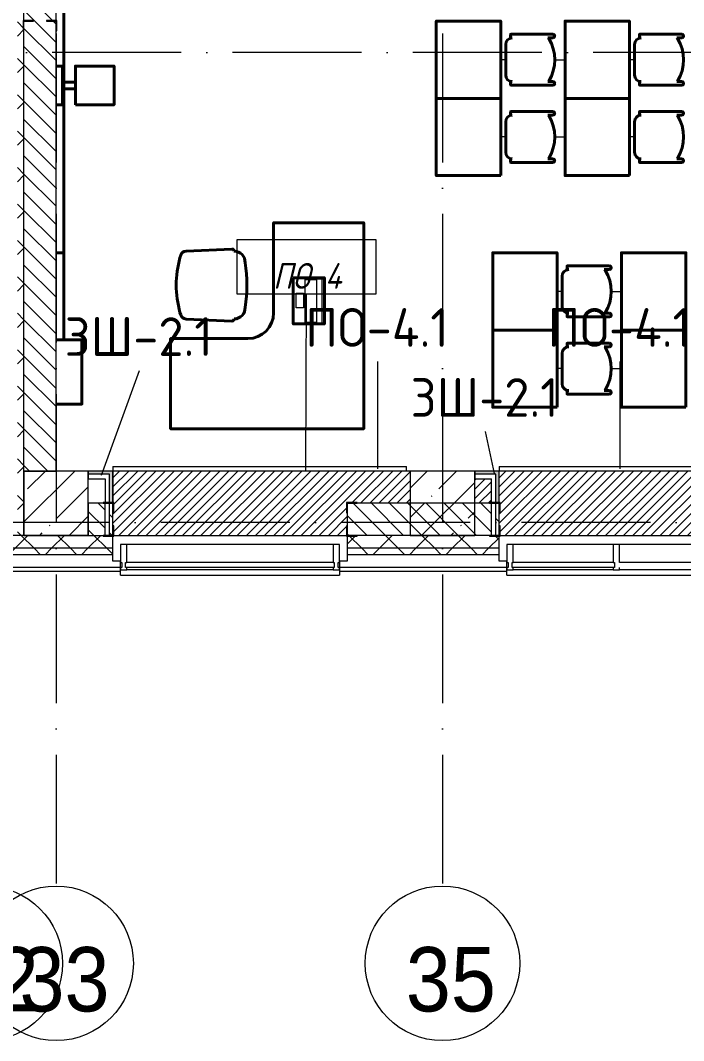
# Model space of a CAD drawing. Header units: millimetres. Extents: x -6467 to 105918, y -7090 to 92481.
# Drawn here: x 45223 to 50372, y 51258 to 59181 of the extents above; entities that cross this region are included whole.
import ezdxf

# ---------------------------------------------------------------- set-up
doc = ezdxf.new("R2010")
doc.units = ezdxf.units.MM
doc.linetypes.add('50_200_ШТРИХ_1Т_ш5_п1_п1_', pattern=[1400, 1000, -200, 0, -200])
doc.linetypes.add('IMPORT-ACAD_ISO02W100', pattern=[3000, 2400, -600])
for name, color, linetype, lineweight in [('A-FLOR', 7, 'Continuous', 9), ('A-FLOR-IDEN', 7, 'Continuous', 9), ('A-GLAZ', 7, 'Continuous', 5), ('A-GLAZ-CWMG', 7, 'Continuous', 9), ('A-GLAZ-CWMG-1', 7, 'Continuous', 20), ('A-WALL', 7, 'Continuous', 5), ('A-WALL-FNSH-1', 7, 'Continuous', 5), ('A-WALL-IDEN', 7, 'Continuous', 9), ('I-WALL', 7, 'Continuous', 5), ('S-COLS-1', 7, 'Continuous', 5)]:
    doc.layers.add(name, color=color, linetype=linetype, lineweight=lineweight)
for name, color, linetype, lineweight, true_color in [('A-FLOR-PATT-1', 7, 'Continuous', 5, 0xd61c12), ('A-GENM-1', 7, 'Continuous', 9, 0xaaaaaa), ('A-GENM-2', 7, 'Continuous', 20, 0xaaaaaa), ('A-WALL-1', 7, 'Continuous', 5, 0x77b143), ('мебель 2 этаж-1', 7, 'Continuous', 40, 0xaaaaaa), ('Оси-1', 7, 'Continuous', 20, 0xaaaaaa), ('Оси-2', 7, 'Continuous', 9, 0xaaaaaa), ('Оси-3', 7, '50_200_ШТРИХ_1Т_ш5_п1_п1_', 9, 0xaaaaaa), ('ТХ_невидимый-1', 7, 'IMPORT-ACAD_ISO02W100', 20, 0xaaaaaa), ('ТХ_функционал-2', 7, 'Continuous', 40, 0xaaaaaa), ('ТХ_функционал-4', 7, 'Continuous', 20, 0xaaaaaa)]:
    doc.layers.add(name, color=color, linetype=linetype, lineweight=lineweight, true_color=true_color)
doc.styles.add('Arial', font='arial.ttf', dxfattribs={"width": 0.9, "height": 500})
doc.styles.add('GOST Common', font='GOST_Common.ttf', dxfattribs={"height": 300})
doc.styles.add('GOST Common_I', font='GOST_Common Italic.ttf', dxfattribs={"width": 0.9, "height": 200})
pattern_1 = [(135, (0, 0), (-70.71068, -70.71068), [])]
pattern_2 = [(45, (0, 0), (-228.0985, 228.0985), []), (45, (228.1, 0), (-228.0985, 228.0985), [403.225, -80.645, 6.706, -73.939])]
pattern_3 = [(45, (0, 0), (-141.42136, 141.42136), []), (135, (0, 0), (-141.42136, -141.42136), [])]

# ---------------------------------------------------------------- blocks, each defined once
blk = doc.blocks.new('Прямоугольный импост - Импост структурный с накладкой - 180мм-V231-АИ_План этажа Радиаторы_2')
at = {"layer": 'A-GLAZ-CWMG'}
for p, q in [((49825, 55111), (49050, 55111)), ((49825, 54931), (49050, 54931)), ((49825, 54914), (49050, 54914))]:
    blk.add_line(p, q, dxfattribs=at)
blk = doc.blocks.new('Прямоугольный импост - Импост структурный с накладкой - 180мм-22437098-АИ_План этажа Радиаторы_2')
at = {"layer": 'A-GLAZ-CWMG-1'}
for p, q in [((-50, 0), (-50, 17)), ((-50, 17), (0, 17)), ((-40, 0), (-50, 0)), ((-40, -40), (-40, 0)), ((0, 0), (-10, 0)), ((-10, 0), (-10, -40)), ((0, 17), (0, 0)), ((-50, -180), (-50, -40)), ((-50, -40), (-40, -40)), ((-10, -40), (0, -40)), ((0, -40), (0, -180)), ((0, -180), (-50, -180))]:
    blk.add_line(p, q, dxfattribs=at)
blk = doc.blocks.new('Прямоугольный импост - Импост структурный с накладкой - 180мм-22437099-АИ_План этажа Радиаторы_2')
at = {"layer": 'A-GLAZ-CWMG-1'}
for p, q in [((0, 17), (-50, 17)), ((-50, 17), (-50, 0)), ((-50, 0), (-40, 0)), ((-40, 0), (-40, -40)), ((-10, -40), (-10, 0)), ((-10, 0), (0, 0)), ((0, 0), (0, 17)), ((-40, -40), (-50, -40)), ((-50, -40), (-50, -180)), ((0, -40), (-10, -40)), ((0, -180), (0, -40)), ((-50, -180), (0, -180))]:
    blk.add_line(p, q, dxfattribs=at)
blk = doc.blocks.new('Прямоугольный импост - Импост структурный с накладкой - 180мм-22437089-АИ_План этажа Радиаторы_2')
at = {"layer": 'A-GLAZ-CWMG'}
for p, q in [((47650, 55111), (46050, 55111)), ((47650, 54931), (46050, 54931)), ((47650, 54914), (46050, 54914))]:
    blk.add_line(p, q, dxfattribs=at)
blk = doc.blocks.new('Прямоугольный импост - Импост структурный с накладкой - 180мм-V232-АИ_План этажа Радиаторы_2')
at = {"layer": 'A-GLAZ-CWMG'}
for p, q in [((6637, 55111), (5862, 55111)), ((6637, 54914), (5862, 54914))]:
    blk.add_line(p, q, dxfattribs=at)
blk = doc.blocks.new('Прямоугольный импост - Импост структурный с накладкой - 180мм-V237-АИ_План этажа Радиаторы_2')
at = {"layer": 'A-GLAZ-CWMG-1'}
for p, q in [((-25, 0), (-25, 17)), ((-25, 17), (25, 17)), ((-15, 0), (-25, 0)), ((-15, -40), (-15, 0)), ((25, 17), (25, 0)), ((-25, -180), (-25, -40)), ((-25, -40), (-15, -40)), ((25, -40), (25, -180)), ((25, -180), (-25, -180))]:
    blk.add_line(p, q, dxfattribs=at)
blk = doc.blocks.new('Прямоугольный импост - Импост структурный с накладкой - 180мм-22437157-АИ_План этажа Радиаторы_2')
at = {"layer": 'A-GLAZ-CWMG-1'}
for p, q in [((0, 17), (-50, 17)), ((-50, 17), (-50, 0)), ((-50, 0), (-40, 0)), ((-40, 0), (-40, -40)), ((-10, -40), (-10, 0)), ((-10, 0), (0, 0)), ((0, 0), (0, 17)), ((-40, -40), (-50, -40)), ((-50, -40), (-50, -180)), ((0, -40), (-10, -40)), ((0, -180), (0, -40)), ((-50, -180), (0, -180))]:
    blk.add_line(p, q, dxfattribs=at)
blk = doc.blocks.new('Фахверк _газобетон торцы_349 - Фахверк _газобетон торцы_-25574703-АИ_План этажа Радиаторы_2')
at = {"layer": 'A-GENM-2'}
for p, q in [((89406, 11134.7), (89325, 11134.7)), ((89325, 11134.7), (89325, 11128.7)), ((89325, 11128.7), (89400, 11128.7)), ((89400, 11128.7), (89400, 11053.7)), ((89406, 11053.7), (89406, 11134.7)), ((89400, 11053.7), (89406, 11053.7)), ((89400, 10953.7), (89400, 10878.7)), ((89406, 10953.7), (89400, 10953.7)), ((89406, 10872.7), (89406, 10953.7)), ((89400, 10878.7), (89325, 10878.7)), ((89325, 10878.7), (89325, 10872.7)), ((89325, 10872.7), (89406, 10872.7))]:
    blk.add_line(p, q, dxfattribs=at)
blk = doc.blocks.new('Фахверк _газобетон торцы_350 - Фахверк _газобетон торцы_-25574723-АИ_План этажа Радиаторы_2')
at = {"layer": 'A-GENM-2'}
for p, q in [((89406, 156989.3), (89325, 156989.3)), ((89325, 156989.3), (89325, 156983.3)), ((89325, 156983.3), (89400, 156983.3)), ((89400, 156983.3), (89400, 156908.3)), ((89406, 156908.3), (89406, 156989.3)), ((89400, 156908.3), (89406, 156908.3)), ((89406, 156808.3), (89400, 156808.3)), ((89400, 156808.3), (89400, 156733.3)), ((89406, 156727.3), (89406, 156808.3)), ((89400, 156733.3), (89325, 156733.3)), ((89325, 156733.3), (89325, 156727.3)), ((89325, 156727.3), (89406, 156727.3))]:
    blk.add_line(p, q, dxfattribs=at)
blk = doc.blocks.new('Фахверк _газобетон торцы_352 - Фахверк _газобетон торцы_-25574763-АИ_План этажа Радиаторы_2')
at = {"layer": 'A-GENM-2'}
for p, q in [((89406, 156989.3), (89325, 156989.3)), ((89325, 156989.3), (89325, 156983.3)), ((89325, 156983.3), (89400, 156983.3)), ((89400, 156983.3), (89400, 156908.3)), ((89406, 156908.3), (89406, 156989.3)), ((89400, 156908.3), (89406, 156908.3)), ((89406, 156808.3), (89400, 156808.3)), ((89400, 156808.3), (89400, 156733.3)), ((89406, 156727.3), (89406, 156808.3)), ((89400, 156733.3), (89325, 156733.3)), ((89325, 156733.3), (89325, 156727.3)), ((89325, 156727.3), (89406, 156727.3))]:
    blk.add_line(p, q, dxfattribs=at)
blk = doc.blocks.new('Отлив_СКБ - Отлив витража-V397-АИ_План этажа Радиаторы_2')
at = {"layer": 'A-GLAZ'}
for p, q in [((0, 69), (0, 100)), ((1700, 100), (0, 100)), ((1700, 100), (1700, 69)), ((50, 2), (1650, 2)), ((1650, 0), (50, 0))]:
    blk.add_line(p, q, dxfattribs=at)
blk = doc.blocks.new('Отлив_СКБ - Отлив витража-V398-АИ_План этажа Радиаторы_2')
at = {"layer": 'A-GLAZ'}
for p, q in [((0, 69), (0, 100)), ((1700, 100), (0, 100)), ((1700, 100), (1700, 69)), ((875, 2), (1650, 2)), ((825, 0), (50, 0)), ((1650, 0), (875, 0))]:
    blk.add_line(p, q, dxfattribs=at)
blk = doc.blocks.new('Фахверк _газобетон торцы_869 - Фахверк _газобетон торцы_-26105711-АИ_План этажа Радиаторы_2')
at = {"layer": 'A-GENM-2'}
for p, q in [((41046, 11134.7), (40965, 11134.7)), ((40965, 11134.7), (40965, 11128.7)), ((40965, 11128.7), (41040, 11128.7)), ((41040, 11128.7), (41040, 11053.7)), ((41046, 11053.7), (41046, 11134.7)), ((41040, 11053.7), (41046, 11053.7)), ((41040, 10953.7), (41040, 10878.7)), ((41046, 10953.7), (41040, 10953.7)), ((41046, 10872.7), (41046, 10953.7)), ((41040, 10878.7), (40965, 10878.7)), ((40965, 10878.7), (40965, 10872.7)), ((40965, 10872.7), (41046, 10872.7))]:
    blk.add_line(p, q, dxfattribs=at)
blk = doc.blocks.new('мебель 2 этаж-28800768-АИ_План этажа Радиаторы_2')
at = {"layer": 'ТХ_невидимый-1'}
for p, q in [((51215.5, 60481.4), (51215.5, 60700.1)), ((51715.5, 60481.4), (51715.5, 60700.1)), ((52215.5, 60481.4), (52215.5, 60700.1)), ((51254.5, 60590.8), (51215.5, 60590.8)), ((51635.7, 60590.8), (51715.5, 60590.8)), ((52254.5, 60590.8), (52215.5, 60590.8)), ((51215.5, 59881.4), (51215.5, 60100.1)), ((51715.5, 59881.4), (51715.5, 60100.1)), ((52215.5, 59881.4), (52215.5, 60100.1)), ((51254.5, 59990.8), (51215.5, 59990.8)), ((51635.7, 59990.8), (51715.5, 59990.8)), ((52254.5, 59990.8), (52215.5, 59990.8)), ((51653.5, 58682.2), (51653.5, 58900.8)), ((52153.5, 58682.2), (52153.5, 58900.8)), ((51692.5, 58791.5), (51653.5, 58791.5)), ((52073.7, 58791.5), (52153.5, 58791.5)), ((51653.5, 58082.2), (51653.5, 58300.8)), ((52153.5, 58082.2), (52153.5, 58300.8)), ((51692.5, 58191.5), (51653.5, 58191.5)), ((52073.7, 58191.5), (52153.5, 58191.5))]:
    blk.add_line(p, q, dxfattribs=at)
at = {"layer": 'ТХ_функционал-2'}
for p, q in [((51293, 60763.3), (51293, 60786.4)), ((51295.5, 60788.9), (51621.6, 60788.9)), ((52293, 60763.3), (52293, 60786.4)), ((52295.5, 60788.9), (52621.6, 60788.9)), ((51254.5, 60472.1), (51254.5, 60709.5)), ((51305.8, 60760.7), (51295.5, 60760.7)), ((51621.6, 60760.7), (51582.3, 60760.7)), ((52254.5, 60472.1), (52254.5, 60709.5)), ((52305.8, 60760.7), (52295.5, 60760.7)), ((52621.6, 60760.7), (52582.3, 60760.7)), ((51293, 60395.1), (51293, 60418.2)), ((51295.5, 60420.8), (51305.8, 60420.8)), ((51621.6, 60392.6), (51295.5, 60392.6)), ((51582.3, 60420.8), (51621.6, 60420.8)), ((52293, 60395.1), (52293, 60418.2)), ((52295.5, 60420.8), (52305.8, 60420.8)), ((52621.6, 60392.6), (52295.5, 60392.6)), ((52582.3, 60420.8), (52621.6, 60420.8)), ((51293, 60163.3), (51293, 60186.4)), ((51295.5, 60188.9), (51621.6, 60188.9)), ((51305.8, 60160.7), (51295.5, 60160.7)), ((51621.6, 60160.7), (51582.3, 60160.7)), ((52293, 60163.3), (52293, 60186.4)), ((52295.5, 60188.9), (52621.6, 60188.9)), ((52305.8, 60160.7), (52295.5, 60160.7)), ((52621.6, 60160.7), (52582.3, 60160.7)), ((51254.5, 59872.1), (51254.5, 60109.5)), ((52254.5, 59872.1), (52254.5, 60109.5)), ((51295.5, 59820.8), (51305.8, 59820.8)), ((51582.3, 59820.8), (51621.6, 59820.8)), ((52295.5, 59820.8), (52305.8, 59820.8)), ((52582.3, 59820.8), (52621.6, 59820.8)), ((51293, 59795.1), (51293, 59818.2)), ((51621.6, 59792.6), (51295.5, 59792.6)), ((52293, 59795.1), (52293, 59818.2)), ((52621.6, 59792.6), (52295.5, 59792.6)), ((49128.1, 59120.6), (48772.9, 59104.9)), ((48731, 59072.1), (48725.4, 59053.3)), ((51731, 58964), (51731, 58987.1)), ((51733.5, 58989.7), (52059.6, 58989.7)), ((51743.8, 58961.5), (51733.5, 58961.5)), ((52059.6, 58961.5), (52020.3, 58961.5)), ((51692.5, 58672.8), (51692.5, 58910.2)), ((48725.4, 58628.7), (48731, 58610)), ((48772.9, 58577.1), (49128.1, 58561.4)), ((51731, 58595.9), (51731, 58619)), ((51733.5, 58621.5), (51743.8, 58621.5)), ((52059.6, 58593.3), (51733.5, 58593.3)), ((52020.3, 58621.5), (52059.6, 58621.5)), ((51731, 58364), (51731, 58387.1)), ((51733.5, 58389.7), (52059.6, 58389.7)), ((51743.8, 58361.5), (51733.5, 58361.5)), ((52059.6, 58361.5), (52020.3, 58361.5)), ((51692.5, 58072.8), (51692.5, 58310.2)), ((51731, 57995.9), (51731, 58019)), ((51733.5, 58021.5), (51743.8, 58021.5)), ((52020.3, 58021.5), (52059.6, 58021.5)), ((52059.6, 57993.3), (51733.5, 57993.3))]:
    blk.add_line(p, q, dxfattribs=at)
at = {"layer": 'ТХ_функционал-2', "flags": 128}
for points in [[(47763.5, 58415.8), (47823.5, 58415.8), (47823.5, 59090.8), (47823.5, 61790.8), (47823.5, 62465.8), (47763.5, 62465.8)], [(47763.5, 60540.8), (47813.5, 60540.8), (47813.5, 60240.8), (47763.5, 60240.8)], [(49452.2, 58624.8), (49452.2, 59324.8), (50152.2, 59324.8), (50152.2, 57724.8), (49252.2, 57724.8), (48652.2, 57724.8), (48652.2, 58424.8), (49252.2, 58424.8)], [(47763.5, 58415.8), (47963.5, 58415.8), (47963.5, 57915.8), (47763.5, 57915.8)]]:
    blk.add_lwpolyline(points, dxfattribs=at)
for points in [[(51215.5, 60290.8), (51215.5, 60890.8), (50715.5, 60890.8), (50715.5, 60290.8)], [(52215.5, 60290.8), (52215.5, 60890.8), (51715.5, 60890.8), (51715.5, 60290.8)], [(47913.5, 60240.8), (47913.5, 60540.8), (48213.5, 60540.8), (48213.5, 60240.8)], [(47813.5, 60365.8), (47813.5, 60415.8), (47913.5, 60415.8), (47913.5, 60365.8)], [(51215.5, 59690.8), (51215.5, 60290.8), (50715.5, 60290.8), (50715.5, 59690.8)], [(52215.5, 59690.8), (52215.5, 60290.8), (51715.5, 60290.8), (51715.5, 59690.8)], [(47763.5, 59090.8), (47823.5, 59090.8)], [(51653.5, 58491.5), (51653.5, 59091.5), (51153.5, 59091.5), (51153.5, 58491.5)], [(52653.5, 58491.5), (52653.5, 59091.5), (52153.5, 59091.5), (52153.5, 58491.5)], [(49604.7, 58897.6), (49604.7, 58538.6), (49846.7, 58538.6), (49846.7, 58897.6)], [(51653.5, 57891.5), (51653.5, 58491.5), (51153.5, 58491.5), (51153.5, 57891.5)], [(52653.5, 57891.5), (52653.5, 58491.5), (52153.5, 58491.5), (52153.5, 57891.5)]]:
    blk.add_lwpolyline(points, close=True, dxfattribs=at)
at = {"layer": 'ТХ_функционал-2'}
for centre, radius, start, end in [((51295.5, 60786.4), 2.56, 90, 180), ((51621.6, 60774.8), 14.1, 270, 90), ((52295.5, 60786.4), 2.56, 90, 180), ((52621.6, 60774.8), 14.1, 270, 90), ((51305.8, 60709.5), 51.3, 90, 180), ((51295.5, 60763.3), 2.56, 180, 270), ((51582.3, 60752.2), 8.55, 31.93175, 90), ((51314.6, 60590.8), 321.2, 328.88631, 31.11369), ((52305.8, 60709.5), 51.3, 90, 180), ((52295.5, 60763.3), 2.56, 180, 270), ((52582.3, 60752.2), 8.55, 31.93175, 90), ((52314.6, 60590.8), 321.2, 328.88631, 31.11369), ((51305.8, 60472.1), 51.3, 180, 270), ((52305.8, 60472.1), 51.3, 180, 270), ((51295.5, 60418.2), 2.56, 90, 180), ((51295.5, 60395.1), 2.56, 180, 270), ((51582.3, 60429.3), 8.55, 270, 328.06825), ((51621.6, 60406.7), 14.1, 270, 90), ((52295.5, 60418.2), 2.56, 90, 180), ((52295.5, 60395.1), 2.56, 180, 270), ((52582.3, 60429.3), 8.55, 270, 328.06825), ((52621.6, 60406.7), 14.1, 270, 90), ((51305.8, 60109.5), 51.3, 90, 180), ((51295.5, 60186.4), 2.56, 90, 180), ((51295.5, 60163.3), 2.56, 180, 270), ((51582.3, 60152.2), 8.55, 31.93175, 90), ((51314.6, 59990.8), 321.2, 328.88631, 31.11369), ((51621.6, 60174.8), 14.1, 270, 90), ((52305.8, 60109.5), 51.3, 90, 180), ((52295.5, 60186.4), 2.56, 90, 180), ((52295.5, 60163.3), 2.56, 180, 270), ((52582.3, 60152.2), 8.55, 31.93175, 90), ((52314.6, 59990.8), 321.2, 328.88631, 31.11369), ((52621.6, 60174.8), 14.1, 270, 90), ((51305.8, 59872.1), 51.3, 180, 270), ((51295.5, 59818.2), 2.56, 90, 180), ((51582.3, 59829.3), 8.55, 270, 328.06825), ((51621.6, 59806.7), 14.1, 270, 90), ((52305.8, 59872.1), 51.3, 180, 270), ((52295.5, 59818.2), 2.56, 90, 180), ((52582.3, 59829.3), 8.55, 270, 328.06825), ((52621.6, 59806.7), 14.1, 270, 90), ((51295.5, 59795.1), 2.56, 180, 270), ((52295.5, 59795.1), 2.56, 180, 270), ((49128.7, 59103.1), 17.6, 4.74343, 91.82916), ((49489.7, 58841), 793.2, 164.47479, 195.52521), ((48774.9, 59059.1), 45.8, 92.54039, 163.58008), ((49144.4, 59018.4), 86.4, 357.53779, 88.73598), ((48139, 58841.1), 1105.5, 350.96857, 9.03143), ((51743.8, 58910.2), 51.3, 90, 180), ((51733.5, 58987.1), 2.56, 90, 180), ((51733.5, 58964), 2.56, 180, 270), ((52020.3, 58952.9), 8.55, 31.93175, 90), ((51752.6, 58791.5), 321.2, 328.88631, 31.11369), ((52059.6, 58975.6), 14.1, 270, 90), ((49144.4, 58663.9), 86.4, 271.26402, 2.46221), ((51743.8, 58672.8), 51.3, 180, 270), ((48774.9, 58622.9), 45.8, 196.41992, 267.45961), ((49128.7, 58578.9), 17.6, 268.17084, 355.25657), ((49252.2, 58624.8), 200, 270, 0), ((51733.5, 58619), 2.56, 90, 180), ((51733.5, 58595.9), 2.56, 180, 270), ((52020.3, 58630.1), 8.55, 270, 328.06825), ((52059.6, 58607.4), 14.1, 270, 90), ((51743.8, 58310.2), 51.3, 90, 180), ((51733.5, 58387.1), 2.56, 90, 180), ((51733.5, 58364), 2.56, 180, 270), ((52020.3, 58352.9), 8.55, 31.93175, 90), ((51752.6, 58191.5), 321.2, 328.88631, 31.11369), ((52059.6, 58375.6), 14.1, 270, 90), ((51743.8, 58072.8), 51.3, 180, 270), ((51733.5, 58019), 2.56, 90, 180), ((52020.3, 58030.1), 8.55, 270, 328.06825), ((52059.6, 58007.4), 14.1, 270, 90), ((51733.5, 57995.9), 2.56, 180, 270)]:
    blk.add_arc(centre, radius, start, end, dxfattribs=at)
at = {"layer": 'ТХ_функционал-4'}
for p, q in [((48786.6, 59105.5), (49128.1, 59120.6)), ((49826.5, 58897.6), (49826.5, 58538.6)), ((48786.6, 58576.5), (49128.1, 58561.4))]:
    blk.add_line(p, q, dxfattribs=at)
at = {"layer": 'ТХ_функционал-4', "flags": 128}
for points in [[(49785.1, 58884), (49785.1, 58549), (49697.1, 58549), (49697.1, 58884)], [(49684.9, 58778.9), (49684.9, 58664.4), (49628.2, 58664.4), (49628.2, 58778.9)]]:
    blk.add_lwpolyline(points, close=True, dxfattribs=at)
blk = doc.blocks.new('Ось сетки - Круг_Ø6_00__ISO-2_5_0_9K_-17386508-АИ_План этажа Радиаторы_2')
at = {"layer": 'Оси-1'}
blk.add_circle((0, 0), 3, dxfattribs=at)
blk = doc.blocks.new('AAR_СКБ_Марка_Перекрытия_1 мм - Марка пола-27961726-АИ_План этажа Радиаторы_2')
at = {"layer": 'A-FLOR-IDEN'}
for p, q in [((2.723, 2.101), (-2.69, 2.101)), ((-2.69, 2.101), (-2.69, 0)), ((2.723, 0), (2.723, 2.101)), ((-2.69, 0), (2.723, 0))]:
    blk.add_line(p, q, dxfattribs=at)

msp = doc.modelspace()

# ---------------------------------------------------------------- hatches: boundary and pattern name
at = {"layer": 'A-FLOR-PATT-1'}
h = msp.add_hatch(dxfattribs=at)
h.set_pattern_fill('FP_383', color=256, style=0, pattern_type=2)
h.set_pattern_definition([(45, (48500.447, 55431.04), (-35.3553, 35.3553), [])])
h.paths.add_polyline_path([(47675.4, 55181), (47755.4, 55181), (47755.4, 55256), (47760.4, 55256), (47760.4, 55356), (47755.4, 55356), (47755.4, 55437), (47836.4, 55437), (47836.4, 55431), (48250, 55431), (48250, 55681), (45940.4, 55681), (45941.4, 55437), (45947.4, 55437), (45947.4, 55356), (45941.4, 55356), (45941.4, 55256), (45947.4, 55256), (45947.4, 55181), (46014.4, 55181)])
h.paths.add_polyline_path([(48866.4, 55431), (48866.4, 55437), (48880, 55437), (48880, 55621), (48750, 55621), (48750, 55431)])
h = msp.add_hatch(dxfattribs=at)
h.set_pattern_fill('FP_326', color=256, style=0, pattern_type=2)
h.set_pattern_definition([(45, (51500, 55431.04), (-35.3553, 35.3553), [])])
h.paths.add_polyline_path([(50755.4, 55181), (50755.4, 55256), (50760.4, 55256), (50760.4, 55356), (50755.4, 55356), (50755.4, 55437), (50836.4, 55437), (50836.4, 55431), (51866.4, 55431), (51868.4, 55437), (51947.4, 55437), (51947.4, 55356), (51941.4, 55356), (51941.4, 55256), (51947.4, 55256), (51947.4, 55181), (53755.4, 55181), (53755.4, 55256), (53760.4, 55256), (53760.4, 55356), (53755.4, 55356), (53755.4, 55437), (53836.4, 55437), (53836.4, 55431), (54250, 55431), (54250, 55681), (48940, 55681), (48941.4, 55437), (48947.4, 55437), (48947.4, 55356), (48941.4, 55356), (48941.4, 55256), (48947.4, 55256), (48947.4, 55181), (50166.9, 55181)])
at = {"layer": 'A-WALL'}
h = msp.add_hatch(dxfattribs=at)
h.set_pattern_fill('FP_125', color=256, style=0, pattern_type=2)
h.set_pattern_definition(pattern_3)
h.paths.add_polyline_path([(74400, 55081), (74400, 55181), (68087, 55181), (68087, 55081), (74350, 55081)])
h.paths.add_polyline_path([(65946.4, 55081), (66450, 55081), (66450, 55181), (64968.4, 55181), (64968.4, 55081), (65115.9, 55081)])
h.paths.add_polyline_path([(63968.4, 55081), (63968.4, 55181), (62760.4, 55181), (62760.4, 55081), (63870.1, 55081)])
h.paths.add_polyline_path([(66950, 55081), (67212, 55081), (67212, 55181), (66950, 55181), (66950, 55169.4)])
h.paths.add_polyline_path([(59760.4, 55081), (60940.4, 55081), (60940.4, 55181), (59760.4, 55181)])
h.paths.add_polyline_path([(57940.4, 55081), (57940.4, 55181), (56760.4, 55181), (56760.4, 55081), (57641.4, 55081)])
h.paths.add_polyline_path([(54734.6, 55081), (54940.4, 55081), (54940.4, 55181), (53760.4, 55181), (53760.4, 55081), (54319.4, 55081)])
h.paths.add_polyline_path([(51827.9, 55081), (51940.4, 55081), (51940.4, 55181), (50760.4, 55181), (50760.4, 55081), (50997.4, 55081)])
h.paths.add_polyline_path([(47760.4, 55081), (48940.4, 55081), (48940.4, 55181), (47760.4, 55181)])
h.paths.add_polyline_path([(45599.2, 55081), (45940.4, 55081), (45940.4, 55181), (44460.4, 55181), (44460.4, 55081), (45183.9, 55081)])
h.paths.add_polyline_path([(41861.9, 55081), (42640.4, 55081), (42640.4, 55181), (41460.4, 55181), (41460.4, 55081)])
h.paths.add_polyline_path([(39640.4, 55081), (39640.4, 55181), (38460.4, 55181), (38460.4, 55081), (39370.4, 55081)])
h.paths.add_polyline_path([(36640.4, 55081), (36640.4, 55181), (35460.4, 55181), (35460.4, 55081), (36463.7, 55081)])
h.paths.add_polyline_path([(32726.4, 55081), (33640.4, 55081), (33640.4, 55181), (32460.4, 55181), (32460.4, 55081)])
h.paths.add_polyline_path([(30640.4, 55081), (30640.4, 55181), (29460.4, 55181), (29460.4, 55081), (30234.9, 55081)])
h.paths.add_polyline_path([(26400, 55081), (27640.4, 55081), (27640.4, 55181), (26400, 55181)])
h.paths.add_polyline_path([(23590.9, 55081), (24700, 55081), (24700, 55181), (23400, 55181), (23400, 55081)])
h.paths.add_polyline_path([(21514.7, 55081), (21700, 55081), (21700, 55181), (20400, 55181), (20400, 55081), (21099.4, 55081)])
h.paths.add_polyline_path([(17400, 55081), (18700, 55081), (18700, 55181), (17400, 55181)])
h.paths.add_polyline_path([(16116.5, 55081), (16525, 55081), (16525, 55181), (6687, 55181), (6687, 55081), (14455.5, 55081)])
h.paths.add_polyline_path([(5812, 55081), (5812, 55181), (-2450, 55181), (-2450, 55081), (2828.5, 55081)])
h = msp.add_hatch(dxfattribs=at)
h.set_pattern_fill('FP_125', color=256, style=0, pattern_type=2)
h.set_pattern_definition(pattern_3)
h.paths.add_polyline_path([(74350, 55031), (74350, 55081), (68087, 55081), (68087, 55031), (74251.4, 55031)])
h.paths.add_polyline_path([(67212, 55031), (67212, 55081), (66950, 55081), (66950, 55031)])
h.paths.add_polyline_path([(66450, 55031), (66450, 55081), (64968.4, 55081), (64968.4, 55031), (65946.4, 55031)])
h.paths.add_polyline_path([(63870.1, 55031), (63968.4, 55031), (63968.4, 55081), (62760.4, 55081), (62760.4, 55031), (63454.9, 55031)])
h.paths.add_polyline_path([(60940.4, 55031), (60940.4, 55081), (59760.4, 55081), (59760.4, 55031), (60132.9, 55031)])
h.paths.add_polyline_path([(57641.4, 55031), (57940.4, 55031), (57940.4, 55081), (56760.4, 55081), (56760.4, 55031), (56810.9, 55031)])
h.paths.add_polyline_path([(54734.6, 55031), (54940.4, 55031), (54940.4, 55081), (53760.4, 55081), (53760.4, 55031), (54319.4, 55031)])
h.paths.add_polyline_path([(51940.4, 55031), (51940.4, 55081), (50760.4, 55081), (50760.4, 55031), (51827.9, 55031)])
h.paths.add_polyline_path([(47760.4, 55031), (48940.4, 55031), (48940.4, 55081), (47760.4, 55081)])
h.paths.add_polyline_path([(45599.2, 55031), (45940.4, 55031), (45940.4, 55081), (44460.4, 55081), (44460.4, 55031), (45183.9, 55031)])
h.paths.add_polyline_path([(42640.4, 55031), (42640.4, 55081), (41460.4, 55081), (41460.4, 55031), (41861.9, 55031)])
h.paths.add_polyline_path([(39370.4, 55031), (39640.4, 55031), (39640.4, 55081), (38460.4, 55081), (38460.4, 55031), (38539.9, 55031)])
h.paths.add_polyline_path([(36463.7, 55031), (36640.4, 55031), (36640.4, 55081), (35460.4, 55081), (35460.4, 55031), (36048.4, 55031)])
h.paths.add_polyline_path([(33640.4, 55031), (33640.4, 55081), (32460.4, 55081), (32460.4, 55031), (33556.9, 55031)])
h.paths.add_polyline_path([(29460.4, 55031), (30640.4, 55031), (30640.4, 55081), (29460.4, 55081)])
h.paths.add_polyline_path([(26400, 55031), (27640.4, 55031), (27640.4, 55081), (26400, 55081)])
h.paths.add_polyline_path([(23400, 55031), (24700, 55031), (24700, 55081), (23400, 55081)])
h.paths.add_polyline_path([(21099.4, 55031), (21700, 55031), (21700, 55081), (20400, 55081), (20400, 55031)])
h.paths.add_polyline_path([(16525, 55031), (16525, 55081), (6687, 55081), (6687, 55031), (16116.5, 55031)])
h.paths.add_polyline_path([(18607.9, 55031), (18700, 55031), (18700, 55081), (17400, 55081), (17400, 55031), (17777.5, 55031)])
h.paths.add_polyline_path([(5812, 55031), (5812, 55081), (-2550, 55081), (-2550, 55031), (2828.5, 55031)])
at = {"layer": 'A-WALL-1'}
for points in [[(45915, 55656), (45940, 55656), (45940, 55681), (45750, 55681), (45750, 55656)], [(45940, 55431), (45940, 55656), (45915, 55656), (45915, 55431)], [(48915, 55656), (48940, 55656), (48940, 55681), (48750, 55681), (48750, 55656)], [(48940, 55431), (48940, 55656), (48915, 55656), (48915, 55431)]]:
    msp.add_hatch(color=256, dxfattribs=at).paths.add_polyline_path(points)
at = {"layer": 'I-WALL'}
h = msp.add_hatch(dxfattribs=at)
h.set_pattern_fill('FP_125', color=256, style=0, pattern_type=2)
h.set_pattern_definition(pattern_3)
h.paths.add_polyline_path([(45250, 55181), (45250, 63181), (45200, 63181), (45200, 55181)])
h = msp.add_hatch(dxfattribs=at)
h.set_pattern_fill('FP_2', color=256, style=0, pattern_type=2)
h.set_pattern_definition(pattern_1)
h.paths.add_polyline_path([(45500, 55681), (45500, 62681), (45250, 62681), (45250, 55681)])
h = msp.add_hatch(dxfattribs=at)
h.set_pattern_fill('FP_2', color=256, style=0, pattern_type=2)
h.set_pattern_definition(pattern_1)
h.paths.add_polyline_path([(51940.4, 55181), (51940.4, 55431), (50760.4, 55431), (50760.4, 55181), (51827.9, 55181)])
h.paths.add_polyline_path([(54250, 55181), (54250, 55431), (53760.4, 55431), (53760.4, 55181)])
h.paths.add_polyline_path([(48940.4, 55181), (48940, 55431), (48915, 55431), (48915, 55181), (48921.1, 55181)])
h.paths.add_polyline_path([(47760.4, 55181), (48880, 55181), (48880, 55431), (47760.4, 55431), (47760.4, 55298.5)])
h.paths.add_polyline_path([(45750, 55181), (45880, 55181), (45880, 55431), (45750, 55431), (45750, 55298.5)])
h.paths.add_polyline_path([(45915, 55181), (45940.4, 55181), (45940, 55431), (45915, 55431), (45915, 55298.5)])
at = {"layer": 'S-COLS-1'}
h = msp.add_hatch(dxfattribs=at)
h.set_pattern_fill('FP_1', color=256, style=0, pattern_type=2)
h.set_pattern_definition(pattern_2)
h.paths.add_polyline_path([(45250, 55181), (45750, 55181), (45750, 55681), (45250, 55681), (45250, 55298.5)])
h = msp.add_hatch(dxfattribs=at)
h.set_pattern_fill('FP_1', color=256, style=0, pattern_type=2)
h.set_pattern_definition(pattern_2)
h.paths.add_polyline_path([(48250, 55181), (48750, 55181), (48750, 55681), (48250, 55681), (48250, 55298.5)])

# ---------------------------------------------------------------- linework, layer by layer
at = {"layer": 'A-FLOR'}
for p, q in [((45940.4, 55681), (45940.4, 55437)), ((48250, 55681), (45940.4, 55681)), ((54250, 55681), (48940, 55681)), ((45947.4, 55181), (47755.4, 55181)), ((48947.4, 55181), (50755.4, 55181))]:
    msp.add_line(p, q, dxfattribs=at)
at = {"layer": 'A-FLOR-IDEN'}
msp.add_line((47440.2, 55681), (47443.6, 57056.8), dxfattribs=at)
at = {"layer": 'A-WALL'}
for p, q in [((45250, 55181), (45250, 62681)), ((45500, 55681), (45500, 62681)), ((45940.4, 55716), (48220, 55716)), ((45940.4, 55716), (45940.4, 55681)), ((48220, 55681), (48220, 55716)), ((48940, 55716), (54190, 55716)), ((48940, 55716), (48940, 55681)), ((45250, 55681), (45500, 55681)), ((45750, 55656), (45750, 55621)), ((45915, 55656), (45750, 55656)), ((45750, 55621), (45880, 55621)), ((45880, 55621), (45880, 55431)), ((45915, 55431), (45915, 55656)), ((48750, 55656), (48750, 55621)), ((48915, 55656), (48750, 55656)), ((48750, 55621), (48880, 55621)), ((48880, 55181), (48880, 55621)), ((48915, 55181), (48915, 55656)), ((45880, 55431), (45750, 55431)), ((45750, 55431), (45750, 55181)), ((45880, 55181), (45880, 55431)), ((45915, 55181), (45915, 55431)), ((45915, 55431), (45940, 55431)), ((45940.4, 55431), (45940, 55431)), ((45940.4, 55181), (45940.4, 55431)), ((48880, 55431), (47760.4, 55431)), ((47760.4, 55431), (47760.4, 55181)), ((48915, 55431), (48940.4, 55431)), ((48940.4, 55181), (48940.4, 55431)), ((45750, 55181), (45940.4, 55181)), ((45940.4, 55081), (44460.4, 55081)), ((48940.4, 55081), (47760.4, 55081)), ((45940.4, 55031), (44460.4, 55031)), ((48940.4, 55031), (47760.4, 55031)), ((46000, 54931), (44400, 54931)), ((49000, 54931), (47700, 54931))]:
    msp.add_line(p, q, dxfattribs=at)
at = {"layer": 'A-WALL-FNSH-1'}
for p, q in [((45940, 55681), (45750, 55681)), ((45750, 55681), (45750, 55656)), ((45940, 55431), (45940, 55681)), ((48940, 55681), (48750, 55681)), ((48750, 55681), (48750, 55656)), ((48940, 55431), (48940, 55681)), ((45750, 55181), (44700, 55181)), ((45940.4, 54981.9), (45940.4, 55181)), ((48940.4, 55181), (47760.4, 55181)), ((47760.4, 55181), (47760.4, 54981.9)), ((48940.4, 54981.9), (48940.4, 55181)), ((46000, 54981.9), (45940.4, 54981.9)), ((46000, 54904), (46000, 54981.9)), ((47760.4, 54981.9), (47700, 54981.9)), ((47700, 54981.9), (47700, 54904)), ((49000, 54981.9), (48940.4, 54981.9)), ((49000, 54904), (49000, 54981.9)), ((44400, 54904), (46000, 54904)), ((47700, 54904), (49000, 54904))]:
    msp.add_line(p, q, dxfattribs=at)
at = {"layer": 'A-WALL-IDEN'}
for p, q in [((47999.2, 55698.5), (47999.2, 56532.9)), ((49879.9, 55698.5), (49879.9, 56532.9)), ((45852.2, 55650.4), (46147.8, 56461.8)), ((48902.9, 55662.9), (48833.7, 55989.1))]:
    msp.add_line(p, q, dxfattribs=at)
at = {"layer": 'S-COLS-1'}
for p, q in [((45750, 55681), (45250, 55681)), ((45250, 55681), (45250, 55181)), ((45750, 55181), (45750, 55681)), ((48750, 55681), (48250, 55681)), ((48250, 55681), (48250, 55181)), ((48750, 55181), (48750, 55681)), ((45250, 55181), (45750, 55181)), ((48250, 55181), (48750, 55181))]:
    msp.add_line(p, q, dxfattribs=at)
at = {"layer": 'Оси-3'}
for p, q in [((45500, 91281), (45500, 52458)), ((48500, 91281), (48500, 52458)), ((74472.3, 58931), (-5267.3, 58931)), ((104718, 55281), (-5267.3, 55281))]:
    msp.add_line(p, q, dxfattribs=at)

# ---------------------------------------------------------------- block references
at = {"layer": 'A-FLOR-IDEN', "xscale": 199.9999999999999, "yscale": 199.9999999999999, "zscale": 199.9999999999999}
msp.add_blockref('AAR_СКБ_Марка_Перекрытия_1 мм - Марка пола-27961726-АИ_План этажа Радиаторы_2', (47440.2, 57056.8), dxfattribs=at)
at = {"layer": 'A-GENM-1'}
for name, p, rotation in [('Фахверк _газобетон торцы_869 - Фахверк _газобетон торцы_-26105711-АИ_План этажа Радиаторы_2', (56378.7, 18135), 90.00000000000074), ('Фахверк _газобетон торцы_349 - Фахверк _газобетон торцы_-25574703-АИ_План этажа Радиаторы_2', (137161.4, 66309.8), 180)]:
    msp.add_blockref(name, p, dxfattribs=dict(at, rotation=rotation))
for name, p in [('Фахверк _газобетон торцы_350 - Фахверк _газобетон торцы_-25574723-АИ_План этажа Радиаторы_2', (-43458.6, -101552.3)), ('Фахверк _газобетон торцы_352 - Фахверк _газобетон торцы_-25574763-АИ_План этажа Радиаторы_2', (-40458.6, -101552.3))]:
    msp.add_blockref(name, p, dxfattribs=at)
at = {"layer": 'A-GLAZ', "rotation": 180}
for name, p in [('Отлив_СКБ - Отлив витража-V397-АИ_План этажа Радиаторы_2', (47700, 54973)), ('Отлив_СКБ - Отлив витража-V398-АИ_План этажа Радиаторы_2', (50700, 54973))]:
    msp.add_blockref(name, p, dxfattribs=at)
at = {"layer": 'A-GLAZ-CWMG', "rotation": 180}
for name, p in [('Прямоугольный импост - Импост структурный с накладкой - 180мм-22437099-АИ_План этажа Радиаторы_2', (46000, 54931)), ('Прямоугольный импост - Импост структурный с накладкой - 180мм-22437157-АИ_План этажа Радиаторы_2', (49000, 54931))]:
    msp.add_blockref(name, p, dxfattribs=at)
at = {"layer": 'A-GLAZ-CWMG'}
for name, p in [('Прямоугольный импост - Импост структурный с накладкой - 180мм-22437089-АИ_План этажа Радиаторы_2', (0, 0)), ('Прямоугольный импост - Импост структурный с накладкой - 180мм-V231-АИ_План этажа Радиаторы_2', (0, 0)), ('Прямоугольный импост - Импост структурный с накладкой - 180мм-V232-АИ_План этажа Радиаторы_2', (44013, 0))]:
    msp.add_blockref(name, p, dxfattribs=at)
at = {"layer": 'A-GLAZ-CWMG', "extrusion": (0, 0, -1), "rotation": 180}
for name, p in [('Прямоугольный импост - Импост структурный с накладкой - 180мм-22437098-АИ_План этажа Радиаторы_2', (-47700, 54931)), ('Прямоугольный импост - Импост структурный с накладкой - 180мм-V237-АИ_План этажа Радиаторы_2', (-49850, 54931))]:
    msp.add_blockref(name, p, dxfattribs=at)
at = {"layer": 'мебель 2 этаж-1'}
msp.add_blockref('мебель 2 этаж-28800768-АИ_План этажа Радиаторы_2', (-2263.5, -1715.2), dxfattribs=at)
at = {"layer": 'Оси-1', "xscale": 199.9999999999999, "yscale": 199.9999999999999, "zscale": 199.9999999999999, "rotation": 180}
for p in [(44950, 51858), (45500, 51858), (48500, 51858)]:
    msp.add_blockref('Ось сетки - Круг_Ø6_00__ISO-2_5_0_9K_-17386508-АИ_План этажа Радиаторы_2', p, dxfattribs=at)

# ---------------------------------------------------------------- texts
at = {"layer": 'A-FLOR-IDEN', "insert": (47450.4, 57196.5), "char_height": 200, "width": 572.4, "attachment_point": 5, "line_spacing_factor": 1.022766, "style": 'GOST Common_I'}
msp.add_mtext('\\pt180,360,540,720,900,1080,1260,1440,1620,1800,1980,2160,2340,2520,2700,2880,3060,3240,3420,3600,3780,3960,4140,4320,4500,4680,4860,5040,5220,5400,5580,5760;ПО-4', dxfattribs=at)
at = {"layer": 'A-WALL-IDEN', "char_height": 300, "attachment_point": 2, "line_spacing_factor": 1.022766, "style": 'GOST Common'}
for s, insert, width in [('\\pt80.001,159.999,240,320.001,399.999,480,560.001,639.999,720,800.001,879.999,960,1040.001,1119.999,1200,1280.001,1359.999,1440,1520.001,1599.999,1680,1760.001,1839.999,1920,2000.001,2079.999,2160,2240.001,2319.999,2400,2480.001,2559.999;ПО-4.1', (47992.2, 56946.3), 1178), ('\\pt80.001,159.999,240,320.001,399.999,480,560.001,639.999,720,800.001,879.999,960,1040.001,1119.999,1200,1280.001,1359.999,1440,1520.001,1599.999,1680,1760.001,1839.999,1920,2000.001,2079.999,2160,2240.001,2319.999,2400,2480.001,2559.999;ПО-4.1', (49872.9, 56946.3), 1178), ('\\pt80.001,159.999,240,320.001,399.999,480,560.001,639.999,720,800.001,879.999,960,1040.001,1119.999,1200,1280.001,1359.999,1440,1520.001,1599.999,1680,1760.001,1839.999,1920,2000.001,2079.999,2160,2240.001,2319.999,2400,2480.001,2559.999;ЗШ-2.1', (46141.8, 56875.2), 1190), ('\\pt80.001,159.999,240,320.001,399.999,480,560.001,639.999,720,800.001,879.999,960,1040.001,1119.999,1200,1280.001,1359.999,1440,1520.001,1599.999,1680,1760.001,1839.999,1920,2000.001,2079.999,2160,2240.001,2319.999,2400,2480.001,2559.999;ЗШ-2.1', (48827.7, 56402.5), 1190)]:
    msp.add_mtext(s, dxfattribs=dict(at, insert=insert, width=width))
at = {"layer": 'Оси-2', "char_height": 500, "width": 702, "attachment_point": 5, "line_spacing_factor": 0.936439, "style": 'Arial'}
for s, insert in [('\\pt2286,4572,6858,9144,11430,13716,16002,18288,20574,22860,25146,27432,29718,32004,34290,36576,38862,41148,43434,45720,48006,50292,52578,54864,57150,59436,61722,64008,66294,68580,70866,73152;32', (45015.2, 51730.8)), ('\\pt2286,4572,6858,9144,11430,13716,16002,18288,20574,22860,25146,27432,29718,32004,34290,36576,38862,41148,43434,45720,48006,50292,52578,54864,57150,59436,61722,64008,66294,68580,70866,73152;33', (45565.2, 51730.8)), ('\\pt2286,4572,6858,9144,11430,13716,16002,18288,20574,22860,25146,27432,29718,32004,34290,36576,38862,41148,43434,45720,48006,50292,52578,54864,57150,59436,61722,64008,66294,68580,70866,73152;35', (48565.2, 51730.8))]:
    msp.add_mtext(s, dxfattribs=dict(at, insert=insert))

doc.saveas('drawing.dxf')
